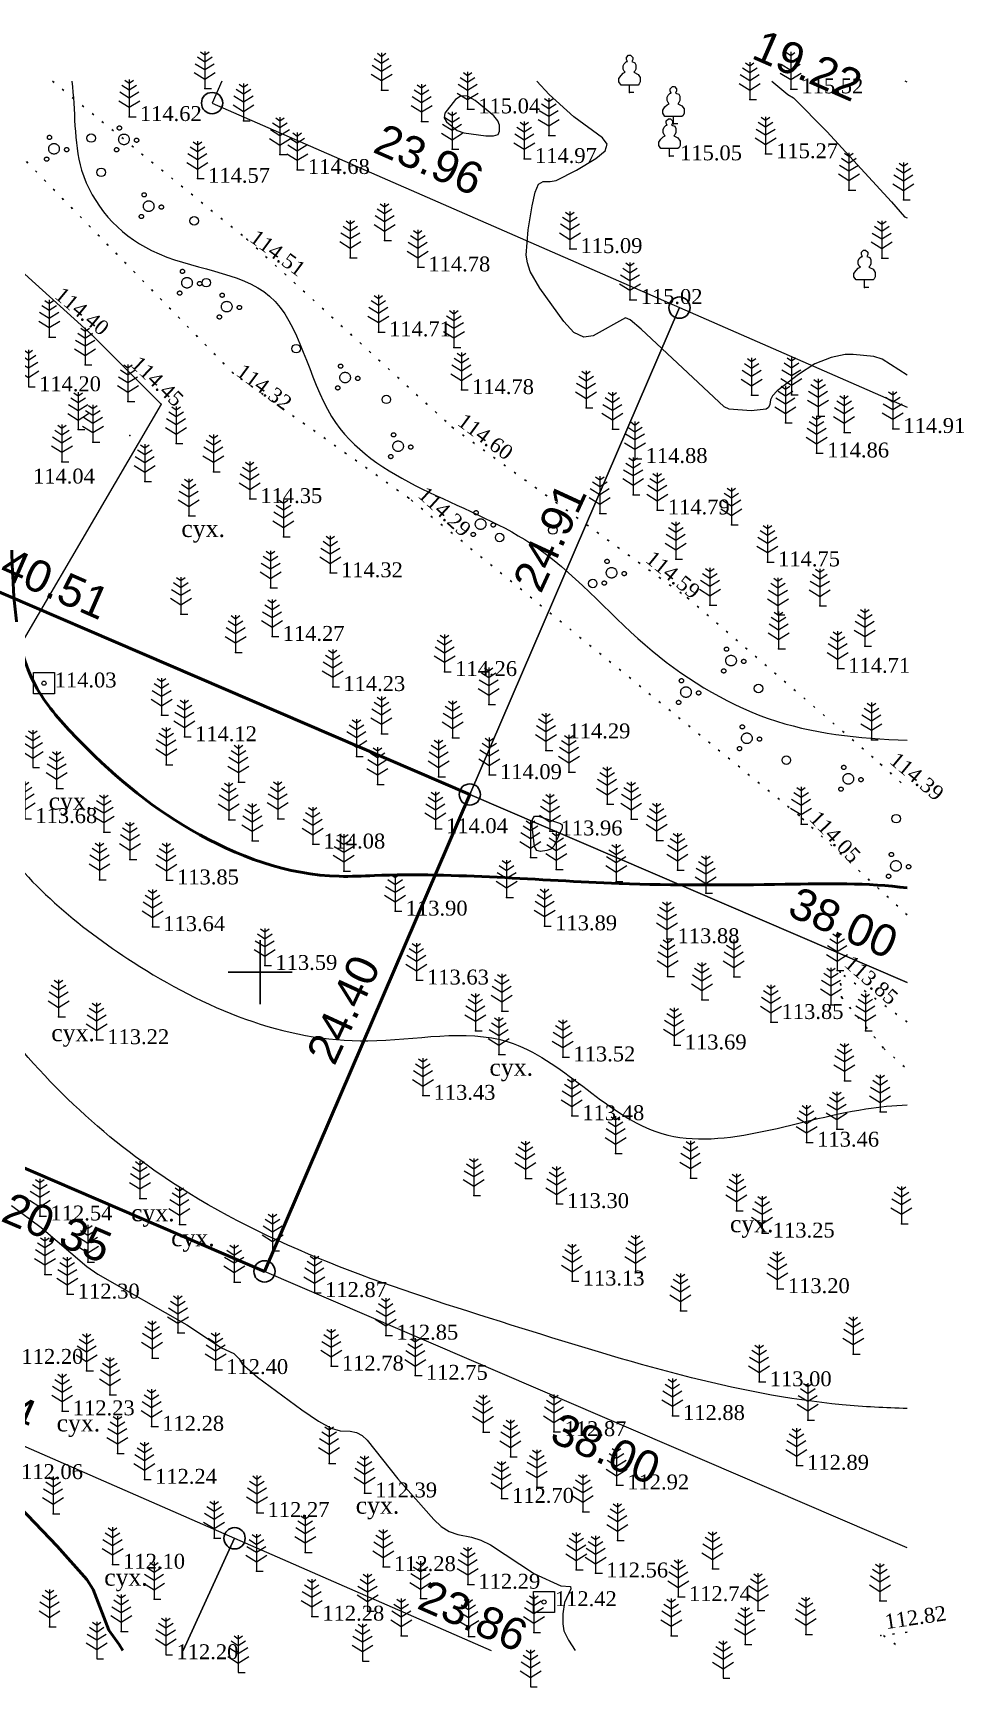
# Model space of a CAD drawing. Header units: millimetres. Extents: x 5405395.7 to 5405483.1, y 5524866.4 to 5524944.1.
# Drawn here: x 5405439.3 to 5405483.1, y 5524866.4 to 5524944.1 of the extents above; entities that cross this region are included whole.
import ezdxf
from ezdxf.enums import TextEntityAlignment as Align

# ---------------------------------------------------------------- set-up
doc = ezdxf.new("R2010")
doc.units = ezdxf.units.MM
doc.linetypes.add('HIDDEN', pattern=[0.5, 0, -0.5])
doc.linetypes.add('суцільна', pattern=[50, 50, 0])
for name, color, linetype, lineweight in [('11900000', 1, 'Continuous', 30), ('82323000', 185, 'Сеточный', 20), ('Контур', 7, 'HIDDEN', 30), ('ТОЧКИ', 7, 'Continuous', 30), ('усл. знак', 7, 'суцільна', 20)]:
    doc.layers.add(name, color=color, linetype=linetype, lineweight=lineweight)
for name, color, linetype in [('SC007', 7, 'Continuous'), ('горизонтали', 42, 'Continuous'), ('Ділянки_Межі', 10, 'Continuous'), ('надписи', 7, 'Continuous'), ('отметки', 7, 'Continuous'), ('промеры', 185, 'Continuous'), ('Растительность', 7, 'Continuous')]:
    doc.layers.add(name, color=color, linetype=linetype)
doc.styles.get("Standard").update_dxf_attribs({"font": 'arial.ttf'})
doc.styles.add('times', font='times.ttf')
doc.linetypes.add('Сеточный', pattern='A,2.2,["<",Standard,S=0.5,R=90,X=0,Y=0],2.2,["<",Standard,S=0.5,R=270,X=-0.5,Y=0],0.1', length=4.5)

# ---------------------------------------------------------------- blocks, each defined once
blk = doc.blocks.new('SYMBOL902')
at = {"layer": 'SC007'}
blk.add_lwpolyline([(-1.25, -1.25), (-1.25, 1.25), (1.25, 1.25), (1.25, -1.25)], close=True, dxfattribs=at)
blk.add_circle((0, 0), 0.25, dxfattribs=at)
blk = doc.blocks.new('A$C2ACB5305')
at = {"layer": 'Растительность'}
blk.add_lwpolyline([(0.2, 0), (0.2, 0), (0, 0), (0, 0.35), (-0.4, 0.35), (-0.5, 0.5), (-0.5, 0.65), (-0.4, 0.8), (-0.3, 0.9), (-0.2, 0.95), (-0.25, 1), (-0.3, 1.1), (-0.3, 1.25), (-0.25, 1.35), (-0.15, 1.45), (-0.1, 1.45), (-0.15, 1.55), (-0.15, 1.65), (-0.05, 1.75), (0.05, 1.75), (0.15, 1.65), (0.15, 1.55), (0.1, 1.45), (0.25, 1.4), (0.3, 1.3), (0.3, 1.1), (0.25, 1), (0.2, 0.95), (0.4, 0.85), (0.5, 0.7), (0.5, 0.5), (0.45, 0.4), (0.4, 0.35), (0, 0.35)], dxfattribs=at)
blk = doc.blocks.new('A$C51FE15A3')
at = {"layer": 'Растительность', "color": 94, "lineweight": 0}
for points in [[(-0.201, 1.726), (0, 1.584), (0.201, 1.726)], [(0, 1.75), (0, 0), (0.319, 0)], [(-0.447, 1.172), (0, 0.895), (0.447, 1.172)], [(-0.343, 1.489), (0, 1.267), (0.343, 1.489)], [(-0.493, 0.753), (0, 0.444), (0.493, 0.753)]]:
    blk.add_lwpolyline(points, dxfattribs=at)
blk = doc.blocks.new('A$C72385B22')
at = {"layer": 'усл. знак'}
for centre, radius in [((0, 0), 0.625), ((-0.02, 1.49), 0.25), ((-1.29, -0.64), 0.25), ((1.28, -0.76), 0.25)]:
    blk.add_circle(centre, radius, dxfattribs=at)

msp = doc.modelspace()

# ---------------------------------------------------------------- linework, layer by layer
at = {"layer": '11900000', "color": 7}
for points in [[(5405450, 5524898.5, 0), (5405450, 5524901.5, 0)], [(5405450, 5524898.5, 0), (5405450, 5524901.5, 0)], [(5405448.5, 5524900, 0), (5405451.5, 5524900, 0)], [(5405448.5, 5524900, 0), (5405451.5, 5524900, 0)]]:
    msp.add_polyline3d(points, dxfattribs=at)
at = {"layer": '82323000', "color": 7, "elevation": 114.265}
msp.add_lwpolyline([(5405428.967, 5524941.87), (5405433.636, 5524937.599), (5405442.087, 5524929.95), (5405445.347, 5524926.687), (5405435.83, 5524910.43)], dxfattribs=at)
at = {"layer": 'горизонтали', "color": 32}
for points in [[(5405459.257, 5524939.552, 115), (5405459.567, 5524939.442, 115), (5405460.597, 5524939.312, 115), (5405460.957, 5524939.302, 115), (5405461.177, 5524939.372, 115), (5405461.237, 5524939.522, 115), (5405461.237, 5524939.802, 115), (5405461.167, 5524940.002, 115), (5405460.977, 5524940.242, 115), (5405460.097, 5524940.962, 115), (5405459.737, 5524941.162, 115), (5405459.437, 5524941.182, 115), (5405459.177, 5524941.012, 115), (5405458.667, 5524940.372, 115), (5405458.647, 5524940.152, 115), (5405458.757, 5524939.962, 115), (5405459.257, 5524939.552, 115)], [(5405463.797, 5524905.922, 114), (5405463.647, 5524905.782, 114), (5405463.467, 5524905.712, 114), (5405463.167, 5524905.672, 114), (5405462.997, 5524905.722, 114), (5405462.887, 5524905.902, 114), (5405462.777, 5524906.842, 114), (5405462.787, 5524907.172, 114), (5405462.887, 5524907.332, 114), (5405463.067, 5524907.332, 114), (5405464.107, 5524906.992, 114), (5405464.177, 5524906.922, 114), (5405464.177, 5524906.772, 114), (5405463.797, 5524905.922, 114)]]:
    msp.add_polyline3d(points, close=True, dxfattribs=at)
for points in [[(5405465.637, 5524929.912, 115), (5405465.197, 5524929.842, 115), (5405464.737, 5524930.062, 115), (5405464.267, 5524930.572, 115), (5405463.127, 5524932.142, 115), (5405462.677, 5524932.932, 115), (5405462.547, 5524933.342, 115), (5405462.487, 5524933.692, 115), (5405462.587, 5524934.882, 115), (5405462.767, 5524936.022, 115), (5405462.907, 5524936.652, 115), (5405463.077, 5524937.032, 115), (5405463.287, 5524937.152, 115), (5405463.617, 5524937.152, 115), (5405463.907, 5524937.202, 115), (5405464.857, 5524937.692, 115), (5405465.757, 5524938.242, 115), (5405466.197, 5524938.592, 115), (5405466.297, 5524938.912, 115), (5405466.077, 5524939.212, 115), (5405464.727, 5524940.202, 115), (5405463.567, 5524941.242, 115), (5405462.99, 5524941.87, 115)], [(5405474.029, 5524941.87, 115.5), (5405474.787, 5524941.242, 115.5), (5405475.057, 5524941.092, 115.5), (5405476.617, 5524939.502, 115.5), (5405479.657, 5524936.202, 115.5), (5405480.257, 5524935.502, 115.5), (5405480.391, 5524935.451, 115.5)], [(5405480.391, 5524928.056, 115), (5405479.207, 5524928.812, 115), (5405478.827, 5524928.942, 115), (5405477.857, 5524929.032, 115), (5405477.477, 5524929.032, 115), (5405476.817, 5524928.892, 115), (5405476.057, 5524928.582, 115), (5405475.287, 5524928.082, 115), (5405474.287, 5524927.322, 115), (5405474.057, 5524927.082, 115), (5405473.967, 5524926.902, 115), (5405473.937, 5524926.672, 115), (5405473.877, 5524926.542, 115), (5405473.767, 5524926.462, 115), (5405473.067, 5524926.382, 115), (5405472.027, 5524926.462, 115), (5405471.787, 5524926.562, 115), (5405467.897, 5524930.222, 115), (5405467.377, 5524930.652, 115), (5405467.157, 5524930.752, 115), (5405465.637, 5524929.912, 115)], [(5405438.317, 5524889.042, 112.5), (5405439.717, 5524888.002, 112.5), (5405441.857, 5524886.162, 112.5), (5405442.367, 5524885.812, 112.5), (5405446.547, 5524883.432, 112.5), (5405448.177, 5524882.352, 112.5), (5405448.767, 5524882.072, 112.5), (5405449.007, 5524881.822, 112.5), (5405449.157, 5524881.592, 112.5), (5405449.877, 5524880.962, 112.5), (5405451.947, 5524879.432, 112.5), (5405452.737, 5524878.902, 112.5), (5405453.337, 5524878.572, 112.5), (5405453.747, 5524878.452, 112.5), (5405454.227, 5524878.432, 112.5), (5405454.527, 5524878.372, 112.5), (5405454.787, 5524878.232, 112.5), (5405455.017, 5524878.002, 112.5), (5405456.467, 5524876.192, 112.5), (5405458.147, 5524874.282, 112.5), (5405458.497, 5524873.952, 112.5), (5405458.877, 5524873.712, 112.5), (5405459.287, 5524873.572, 112.5), (5405459.917, 5524873.442, 112.5), (5405460.357, 5524873.302, 112.5), (5405460.817, 5524873.092, 112.5), (5405462.887, 5524871.732, 112.5), (5405464.117, 5524871.162, 112.5), (5405464.577, 5524871.122, 112.5), (5405464.587, 5524871.022, 112.5), (5405464.297, 5524870.372, 112.5), (5405464.217, 5524869.842, 112.5), (5405464.207, 5524869.382, 112.5), (5405464.267, 5524869.042, 112.5), (5405464.477, 5524868.602, 112.5), (5405464.788, 5524868.118, 112.5)]]:
    msp.add_polyline3d(points, dxfattribs=at)
at = {"layer": 'горизонтали', "color": 32, "lineweight": 50}
msp.add_polyline3d([(5405438.017, 5524875.572, 112), (5405440.467, 5524873.022, 112), (5405441.857, 5524871.452, 112), (5405442.147, 5524870.982, 112), (5405442.887, 5524869.082, 112), (5405443.367, 5524868.402, 112), (5405443.548, 5524868.118, 112)], dxfattribs=at)
at = {"layer": 'горизонтали', "color": 32}
for points, knots in [([(5405441.151, 5524941.87), (5405441.327, 5524940.514), (5405441.073, 5524937.232), (5405444.794, 5524933.035), (5405451.566, 5524932.913), (5405452.841, 5524923.414), (5405462.376, 5524921.694), (5405467.678, 5524915.219), (5405473.77, 5524911.416), (5405478.074, 5524910.99), (5405480.391, 5524910.897)], [589.964578, 589.964578, 589.964578, 589.964578, 594.103196, 599.108283, 605.048663, 611.412942, 622.521559, 629.692846, 636.424411, 643.1363, 643.1363, 643.1363, 643.1363]), ([(5405414.818, 5524925.709), (5405415.772, 5524925.193), (5405418.223, 5524924.084), (5405421.698, 5524924.182), (5405424.74, 5524922.757), (5405427.138, 5524920.233), (5405432.042, 5524917.524), (5405434.513, 5524911.736), (5405437.788, 5524905.243), (5405444.44, 5524899.573), (5405453.206, 5524895.816), (5405462.487, 5524898.046), (5405468.665, 5524890.189), (5405475.696, 5524893.35), (5405479.747, 5524893.737), (5405480.391, 5524893.764)], [2.090237, 2.090237, 2.090237, 2.090237, 5.312599, 10.182619, 12.112589, 15.209294, 20.531766, 28.423343, 33.238106, 42.351864, 53.987263, 60.5812, 68.695045, 78.614199, 80.505568, 80.505568, 80.505568, 80.505568]), ([(5405480.391, 5524879.494), (5405479.368, 5524879.522), (5405473.28, 5524879.838), (5405461.824, 5524883.403), (5405447.517, 5524887.885), (5405436.442, 5524897.8), (5405431.385, 5524909.209), (5405420.694, 5524915.101), (5405414.239, 5524917.947), (5405410.59, 5524919.503)], [242.349981, 242.349981, 242.349981, 242.349981, 245.459521, 260.911196, 277.803065, 289.957635, 304.382942, 313.620797, 325.584809, 325.584809, 325.584809, 325.584809])]:
    msp.add_open_spline(points, degree=3, knots=knots, dxfattribs=at)
at = {"layer": 'горизонтали', "color": 32, "lineweight": 50}
msp.add_open_spline([(5405480.391, 5524903.956), (5405478.539, 5524904.212), (5405473.815, 5524904.095), (5405465.673, 5524904.056), (5405458.644, 5524904.734), (5405451.834, 5524904.358), (5405446.555, 5524906.313), (5405442.168, 5524910.026), (5405438.386, 5524914.341), (5405438.447, 5524919.318), (5405437.93, 5524924.895), (5405434.484, 5524928.293), (5405432.616, 5524932.718), (5405428.364, 5524935.336), (5405425.389, 5524937.054), (5405423.745, 5524937.988)], degree=3, knots=[248.049774, 248.049774, 248.049774, 248.049774, 253.624228, 261.428369, 272.933051, 274.584334, 281.85809, 288.915218, 291.908367, 298.615428, 303.009483, 308.272559, 312.478888, 317.055186, 322.755025, 322.755025, 322.755025, 322.755025], dxfattribs=at)
at = {"layer": 'Ділянки_Межі', "lineweight": 25}
for points in [[(5405448.191, 5524941.87), (5405447.741, 5524940.842), (5405469.694, 5524931.231), (5405459.846, 5524908.351), (5405422.638, 5524924.363)], [(5405448.191, 5524941.87), (5405447.741, 5524940.842), (5405469.694, 5524931.231), (5405480.391, 5524926.548)], [(5405480.391, 5524941.831), (5405480.302, 5524941.87)], [(5405480.391, 5524941.831), (5405480.302, 5524941.87)], [(5405480.391, 5524872.946), (5405450.2, 5524885.938), (5405431.505, 5524893.983), (5405426.773, 5524883.037), (5405448.794, 5524873.396), (5405460.85, 5524868.118)]]:
    msp.add_lwpolyline(points, dxfattribs=at)
at = {"layer": 'Ділянки_Межі'}
for points in [[(5405459.846, 5524908.351), (5405469.694, 5524931.231), (5405480.391, 5524926.548)], [(5405480.391, 5524899.51), (5405459.846, 5524908.351)], [(5405420.012, 5524868.118), (5405426.773, 5524883.037), (5405448.794, 5524873.396), (5405446.387, 5524868.118)], [(5405446.387, 5524868.118), (5405448.794, 5524873.396), (5405460.85, 5524868.118)]]:
    msp.add_lwpolyline(points, dxfattribs=at)
at = {"layer": 'Ділянки_Межі', "lineweight": 50}
msp.add_lwpolyline([(5405411.109, 5524902.76), (5405422.638, 5524924.363), (5405459.846, 5524908.351), (5405450.2, 5524885.938), (5405431.505, 5524893.983)], close=True, dxfattribs=at)
at = {"layer": 'Ділянки_Межі', "lineweight": 0}
for points in [[(5405450.2, 5524885.938), (5405459.846, 5524908.351), (5405480.391, 5524899.51)], [(5405480.391, 5524872.946), (5405450.2, 5524885.938)]]:
    msp.add_lwpolyline(points, dxfattribs=at)
at = {"layer": 'Контур', "color": 7, "linetype": 'HIDDEN'}
for points, elevation in [([(5405475.316, 5524907.356), (5405456.979, 5524922.281), (5405448.731, 5524928.148), (5405435.462, 5524941.734), (5405435.616, 5524941.87)], 113.339), ([(5405440.237, 5524941.87), (5405449.367, 5524934.449), (5405459.02, 5524925.611), (5405470.07, 5524917.59), (5405479.143, 5524909.781)], 113.339), ([(5405479.143, 5524909.781), (5405480.391, 5524908.643)], 114.045), ([(5405480.391, 5524902.69), (5405475.316, 5524907.356)], 113.339), ([(5405480.391, 5524897.661), (5405477.1, 5524900.076)], 111.795), ([(5405477.228, 5524900.076), (5405477.305, 5524898.823), (5405479.288, 5524896.413), (5405480.391, 5524895.445)], 111.795), ([(5405480.391, 5524868.984), (5405479.282, 5524868.823), (5405480.249, 5524868.118)], 113.515)]:
    msp.add_lwpolyline(points, dxfattribs=dict(at, elevation=elevation))
at = {"layer": 'отметки', "color": 7}
for p in [(5405447.394, 5524941.522, 114.643), (5405455.702, 5524941.456, 114.962), (5405467.348, 5524941.342, 115.116), (5405474.918, 5524941.502, 115.524), (5405459.742, 5524940.561, 115.041), (5405472.992, 5524941.013, 115.4), (5405443.846, 5524940.202, 114.624), (5405449.214, 5524940.008, 114.651), (5405457.579, 5524939.982, 114.97), (5405469.41, 5524939.866, 115.136), (5405463.555, 5524939.327, 114.936), (5405450.927, 5524938.429, 114.673), (5405459.015, 5524938.675, 114.972), (5405462.404, 5524938.228, 114.969), (5405469.221, 5524938.355, 115.053), (5405473.735, 5524938.453, 115.267), (5405447.052, 5524937.299, 114.573), (5405451.739, 5524937.712, 114.679), (5405477.652, 5524936.759, 115.284), (5405480.213, 5524936.298, 115.587), (5405449.367, 5524934.449, 114.513), (5405455.841, 5524934.387, 114.758), (5405454.231, 5524933.578, 114.764), (5405464.546, 5524933.996, 115.093), (5405479.196, 5524933.563, 115.152), (5405457.397, 5524933.132, 114.784), (5405478.389, 5524932.183, 115.088), (5405467.368, 5524931.604, 115.017), (5405440.086, 5524929.846, 114.325), (5405442.087, 5524929.95, 114.396), (5405455.548, 5524930.082, 114.711), (5405459.097, 5524929.363, 114.8), (5405441.776, 5524928.535, 114.341), (5405448.731, 5524928.148, 114.316), (5405459.45, 5524927.366, 114.782), (5405474.951, 5524927.14, 114.965), (5405443.787, 5524926.813, 114.392), (5405445.347, 5524926.687, 114.448), (5405465.304, 5524926.516, 114.935), (5405473.083, 5524927.115, 115.034), (5405459.02, 5524925.611, 114.605), (5405474.671, 5524925.812, 114.968), (5405476.206, 5524926.134, 114.917), (5405441.448, 5524925.504, 114.259), (5405442.142, 5524924.912, 114.218), (5405443.88, 5524925.214, 114.418), (5405446.049, 5524924.842, 114.426), (5405466.54, 5524925.513, 114.884), (5405477.424, 5524925.364, 114.9), (5405479.71, 5524925.541, 114.906), (5405467.603, 5524924.131, 114.88), (5405476.131, 5524924.389, 114.86), (5405440.687, 5524923.987, 114.223), (5405447.804, 5524923.519, 114.395), (5405444.575, 5524923.062, 114.307), (5405449.506, 5524922.247, 114.353), (5405456.979, 5524922.281, 114.291), (5405467.518, 5524922.44, 114.824), (5405468.647, 5524921.713, 114.79), (5405446.639, 5524921.44, 114.366), (5405465.951, 5524921.554, 114.671), (5405472.13, 5524921.019, 114.758), (5405451.09, 5524920.456, 114.293), (5405469.516, 5524919.409, 114.684), (5405453.292, 5524918.761, 114.322), (5405473.824, 5524919.272, 114.747), (5405450.485, 5524918.057, 114.244), (5405470.07, 5524917.59, 114.586), (5405471.123, 5524917.247, 114.63), (5405476.286, 5524917.209, 114.749), (5405446.274, 5524916.818, 114.27), (5405474.321, 5524916.788, 114.745), (5405450.555, 5524915.77, 114.274), (5405448.84, 5524915.029, 114.234), (5405474.35, 5524915.196, 114.696), (5405478.397, 5524915.325, 114.722), (5405458.657, 5524914.119, 114.258), (5405477.121, 5524914.271, 114.705), (5405453.403, 5524913.414, 114.23), (5405460.731, 5524912.574, 114.261), (5405445.365, 5524912.073, 114.222), (5405446.437, 5524911.055, 114.117), (5405455.693, 5524911.206, 114.193), (5405459.037, 5524911.008, 114.155), (5405478.71, 5524910.924, 114.457), (5405454.521, 5524910.136, 114.133), (5405463.422, 5524910.42, 114.292), (5405445.582, 5524909.746, 114.177), (5405460.761, 5524909.274, 114.091), (5405464.497, 5524909.399, 114.208), (5405479.143, 5524909.781, 114.391), (5405440.436, 5524908.627, 113.86), (5405448.976, 5524908.935, 114.177), (5405455.507, 5524908.825, 114.136), (5405458.378, 5524909.176, 114.113), (5405466.292, 5524907.898, 114.122), (5405448.519, 5524907.159, 114.065), (5405450.82, 5524907.214, 114.123), (5405467.424, 5524907.191, 114.126), (5405475.316, 5524907.356, 114.161), (5405475.404, 5524906.96, 114.045), (5405442.651, 5524906.586, 113.895), (5405449.622, 5524906.176, 114.01), (5405458.227, 5524906.732, 114.043), (5405463.609, 5524906.629, 113.959), (5405468.621, 5524906.196, 114.19), (5405452.464, 5524906.012, 114.078), (5405462.693, 5524905.385, 114.01), (5405443.877, 5524905.296, 113.832), (5405453.924, 5524904.741, 114.028), (5405463.908, 5524904.823, 114.043), (5405469.6, 5524904.79, 114), (5405442.45, 5524904.344, 113.682), (5405445.591, 5524904.326, 113.852), (5405466.72, 5524904.261, 114.004), (5405461.572, 5524903.517, 113.935), (5405470.93, 5524903.72, 114), (5405456.333, 5524902.86, 113.903), (5405444.944, 5524902.131, 113.636), (5405463.355, 5524902.168, 113.892), (5405469.102, 5524901.562, 113.878), (5405450.212, 5524900.307, 113.591), (5405477.1, 5524900.076, 113.848), (5405457.334, 5524899.621, 113.631), (5405469.134, 5524899.79, 113.893), (5405472.24, 5524899.78, 113.93), (5405470.747, 5524898.7, 113.865), (5405476.81, 5524898.46, 113.81), (5405440.528, 5524897.898, 113.106), (5405461.348, 5524898.17, 113.588), (5405473.99, 5524897.65, 113.85), (5405442.314, 5524896.817, 113.217), (5405460.105, 5524897.248, 113.564), (5405478.424, 5524897.247, 113.732), (5405461.205, 5524896.132, 113.439), (5405469.439, 5524896.57, 113.694), (5405464.21, 5524896.009, 113.518), (5405477.44, 5524894.9, 113.67), (5405457.641, 5524894.202, 113.432), (5405464.631, 5524893.245, 113.483), (5405479.12, 5524893.43, 113.57), (5405477.08, 5524892.63, 113.53), (5405466.689, 5524891.481, 113.444), (5405475.662, 5524892.001, 113.459), (5405462.456, 5524890.305, 113.348), (5405470.209, 5524890.323, 113.385), (5405444.348, 5524889.369, 112.811), (5405460.032, 5524889.498, 113.251), (5405463.915, 5524889.115, 113.3), (5405439.647, 5524888.531, 112.539), (5405472.368, 5524888.777, 113.257), (5405446.202, 5524888.14, 112.885), (5405473.577, 5524887.728, 113.249), (5405480.121, 5524888.18, 113.297), (5405450.579, 5524886.9, 112.999), (5405441.903, 5524886.371, 112.523), (5405439.887, 5524885.797, 112.327), (5405448.776, 5524885.439, 112.781), (5405464.645, 5524885.475, 113.127), (5405467.624, 5524885.883, 113.235), (5405440.932, 5524884.862, 112.303), (5405452.545, 5524884.934, 112.873), (5405474.284, 5524885.116, 113.199), (5405469.74, 5524884.082, 113.133), (5405446.133, 5524883.056, 112.447), (5405455.893, 5524882.933, 112.847), (5405477.855, 5524882.054, 113.116), (5405441.845, 5524881.267, 112.235), (5405444.918, 5524881.86, 112.314), (5405447.904, 5524881.315, 112.404), (5405453.336, 5524881.478, 112.775), (5405457.28, 5524881.045, 112.749), (5405473.434, 5524880.742, 113.004), (5405442.937, 5524880.137, 112.258), (5405440.696, 5524879.375, 112.233), (5405469.359, 5524879.155, 112.885), (5405475.721, 5524878.94, 112.938), (5405444.895, 5524878.646, 112.283), (5405460.465, 5524878.381, 112.798), (5405463.793, 5524878.396, 112.865), (5405443.291, 5524877.386, 112.268), (5405453.235, 5524876.911, 112.358), (5405461.749, 5524877.219, 112.82), (5405475.187, 5524876.815, 112.891), (5405444.56, 5524876.156, 112.237), (5405466.74, 5524875.893, 112.92), (5405454.901, 5524875.517, 112.391), (5405461.328, 5524875.26, 112.703), (5405462.99, 5524875.804, 112.76), (5405440.272, 5524874.552, 112.068), (5405449.846, 5524874.597, 112.272), (5405465.151, 5524874.646, 112.863), (5405447.834, 5524873.405, 112.287), (5405452.114, 5524872.732, 112.228), (5405452.125, 5524872.728, 112.22), (5405466.775, 5524873.291, 112.844), (5405443.061, 5524872.167, 112.103), (5405455.779, 5524872.054, 112.284), (5405471.244, 5524871.955, 112.897), (5405449.82, 5524871.843, 112.239), (5405459.746, 5524871.227, 112.285), (5405464.848, 5524871.91, 112.578), (5405465.751, 5524871.756, 112.563), (5405445.012, 5524870.531, 112.142), (5405457.524, 5524870.565, 112.27), (5405469.638, 5524870.645, 112.736), (5405479.109, 5524870.456, 112.852), (5405452.417, 5524869.726, 112.277), (5405455.039, 5524869.978, 112.247), (5405473.38, 5524870, 112.786), (5405440.101, 5524869.234, 111.782), (5405443.472, 5524869.007, 112.048), (5405462.853, 5524868.964, 112.443), (5405475.622, 5524868.871, 112.839), (5405456.622, 5524868.809, 112.331), (5405459.776, 5524868.785, 112.336), (5405469.305, 5524868.815, 112.717), (5405472.776, 5524868.408, 112.742), (5405479.154, 5524868.823, 112.816)]:
    msp.add_point(p, dxfattribs=at)
at = {"layer": 'Растительность', "color": 7}
for centre in [(5405442.056, 5524939.201), (5405442.53, 5524937.589), (5405446.896, 5524935.312), (5405447.466, 5524932.404), (5405451.692, 5524929.302, 114.5), (5405455.923, 5524926.92), (5405463.745, 5524920.777), (5405461.246, 5524920.429), (5405465.619, 5524918.265), (5405473.402, 5524913.333), (5405474.713, 5524909.965), (5405479.87, 5524907.214)]:
    msp.add_circle(centre, 0.2, dxfattribs=at)
at = {"layer": 'ТОЧКИ'}
for centre in [(5405447.741, 5524940.842), (5405469.694, 5524931.231), (5405459.846, 5524908.351, 107.24), (5405450.2, 5524885.938), (5405448.794, 5524873.396)]:
    msp.add_circle(centre, 0.5, dxfattribs=at)

# ---------------------------------------------------------------- block references
at = {"layer": 'отметки', "color": 7, "xscale": 0.400000000372529, "yscale": 0.400000000372529, "zscale": 0.400000000372529}
for p in [(5405439.843, 5524913.582, 114.033), (5405463.33, 5524870.4, 112.42)]:
    msp.add_blockref('SYMBOL902', p, dxfattribs=at)
at = {"layer": 'Растительность', "color": 7}
for name, p in [('A$C51FE15A3', (5405447.394, 5524941.522, 114.643)), ('A$C51FE15A3', (5405455.702, 5524941.456, 114.962)), ('A$C2ACB5305', (5405467.348, 5524941.342, 115.116)), ('A$C51FE15A3', (5405472.992, 5524941.013, 115.4)), ('A$C51FE15A3', (5405474.918, 5524941.502, 115.524)), ('A$C51FE15A3', (5405443.846, 5524940.202, 114.624)), ('A$C51FE15A3', (5405459.742, 5524940.561, 115.041)), ('A$C51FE15A3', (5405449.214, 5524940.008, 114.651)), ('A$C51FE15A3', (5405457.579, 5524939.982, 114.97)), ('A$C2ACB5305', (5405469.41, 5524939.866, 115.136)), ('A$C51FE15A3', (5405459.015, 5524938.675, 114.972)), ('A$C51FE15A3', (5405463.555, 5524939.327, 114.936)), ('A$C51FE15A3', (5405450.927, 5524938.429, 114.673)), ('A$C51FE15A3', (5405462.404, 5524938.228, 114.969)), ('A$C2ACB5305', (5405469.221, 5524938.355, 115.053)), ('A$C51FE15A3', (5405473.735, 5524938.453, 115.267)), ('A$C51FE15A3', (5405447.052, 5524937.299, 114.573)), ('A$C51FE15A3', (5405451.739, 5524937.712, 114.679)), ('A$C51FE15A3', (5405477.652, 5524936.759, 115.284)), ('A$C51FE15A3', (5405480.213, 5524936.298, 115.587)), ('A$C51FE15A3', (5405455.841, 5524934.387, 114.758)), ('A$C51FE15A3', (5405464.546, 5524933.996, 115.093)), ('A$C51FE15A3', (5405454.231, 5524933.578, 114.764)), ('A$C51FE15A3', (5405479.196, 5524933.563, 115.152)), ('A$C51FE15A3', (5405457.397, 5524933.132, 114.784)), ('A$C51FE15A3', (5405467.368, 5524931.604, 115.017)), ('A$C2ACB5305', (5405478.389, 5524932.183, 115.088)), ('A$C51FE15A3', (5405455.548, 5524930.082, 114.711)), ('A$C51FE15A3', (5405440.086, 5524929.846, 114.325)), ('A$C51FE15A3', (5405459.097, 5524929.363, 114.8)), ('A$C51FE15A3', (5405441.776, 5524928.535, 114.341)), ('A$C51FE15A3', (5405439.109, 5524927.501, 114.199)), ('A$C51FE15A3', (5405459.45, 5524927.366, 114.782)), ('A$C51FE15A3', (5405473.083, 5524927.115, 115.034)), ('A$C51FE15A3', (5405474.951, 5524927.14, 114.965)), ('A$C51FE15A3', (5405443.787, 5524926.813, 114.392)), ('A$C51FE15A3', (5405465.304, 5524926.516, 114.935)), ('A$C51FE15A3', (5405441.448, 5524925.504, 114.259)), ('A$C51FE15A3', (5405466.54, 5524925.513, 114.884)), ('A$C51FE15A3', (5405474.671, 5524925.812, 114.968)), ('A$C51FE15A3', (5405476.206, 5524926.134, 114.917)), ('A$C51FE15A3', (5405479.71, 5524925.541, 114.906)), ('A$C51FE15A3', (5405442.142, 5524924.912, 114.218)), ('A$C51FE15A3', (5405446.049, 5524924.842, 114.426)), ('A$C51FE15A3', (5405477.424, 5524925.364, 114.9)), ('A$C51FE15A3', (5405440.687, 5524923.987, 114.223)), ('A$C51FE15A3', (5405467.603, 5524924.131, 114.88)), ('A$C51FE15A3', (5405476.131, 5524924.389, 114.86)), ('A$C51FE15A3', (5405444.575, 5524923.062, 114.307)), ('A$C51FE15A3', (5405447.804, 5524923.519, 114.395)), ('A$C51FE15A3', (5405467.518, 5524922.44, 114.824)), ('A$C51FE15A3', (5405449.506, 5524922.247, 114.353)), ('A$C51FE15A3', (5405465.951, 5524921.554, 114.671)), ('A$C51FE15A3', (5405468.647, 5524921.713, 114.79)), ('A$C51FE15A3', (5405446.639, 5524921.44, 114.366)), ('A$C51FE15A3', (5405472.13, 5524921.019, 114.758)), ('A$C51FE15A3', (5405451.09, 5524920.456, 114.293)), ('A$C51FE15A3', (5405469.516, 5524919.409, 114.684)), ('A$C51FE15A3', (5405473.824, 5524919.272, 114.747)), ('A$C51FE15A3', (5405453.292, 5524918.761, 114.322)), ('A$C51FE15A3', (5405450.485, 5524918.057, 114.244)), ('A$C51FE15A3', (5405446.274, 5524916.818, 114.27)), ('A$C51FE15A3', (5405471.123, 5524917.247, 114.63)), ('A$C51FE15A3', (5405476.286, 5524917.209, 114.749)), ('A$C51FE15A3', (5405474.321, 5524916.788, 114.745)), ('A$C51FE15A3', (5405450.555, 5524915.77, 114.274)), ('A$C51FE15A3', (5405478.397, 5524915.325, 114.722)), ('A$C51FE15A3', (5405448.84, 5524915.029, 114.234)), ('A$C51FE15A3', (5405474.35, 5524915.196, 114.696)), ('A$C51FE15A3', (5405458.657, 5524914.119, 114.258)), ('A$C51FE15A3', (5405477.121, 5524914.271, 114.705)), ('A$C51FE15A3', (5405453.403, 5524913.414, 114.23)), ('A$C51FE15A3', (5405460.731, 5524912.574, 114.261)), ('A$C51FE15A3', (5405445.365, 5524912.073, 114.222)), ('A$C51FE15A3', (5405446.437, 5524911.055, 114.117)), ('A$C51FE15A3', (5405455.693, 5524911.206, 114.193)), ('A$C51FE15A3', (5405459.037, 5524911.008, 114.155)), ('A$C51FE15A3', (5405478.71, 5524910.924, 114.457)), ('A$C51FE15A3', (5405454.521, 5524910.136, 114.133)), ('A$C51FE15A3', (5405463.422, 5524910.42, 114.292)), ('A$C51FE15A3', (5405439.318, 5524909.62, 113.846)), ('A$C51FE15A3', (5405445.582, 5524909.746, 114.177)), ('A$C51FE15A3', (5405458.378, 5524909.176, 114.113)), ('A$C51FE15A3', (5405460.761, 5524909.274, 114.091)), ('A$C51FE15A3', (5405464.497, 5524909.399, 114.208)), ('A$C51FE15A3', (5405440.436, 5524908.627, 113.86)), ('A$C51FE15A3', (5405448.976, 5524908.935, 114.177)), ('A$C51FE15A3', (5405455.507, 5524908.825, 114.136)), ('A$C51FE15A3', (5405466.292, 5524907.898, 114.122)), ('A$C51FE15A3', (5405438.935, 5524907.208, 113.68)), ('A$C51FE15A3', (5405448.519, 5524907.159, 114.065)), ('A$C51FE15A3', (5405450.82, 5524907.214, 114.123)), ('A$C51FE15A3', (5405458.227, 5524906.732, 114.043)), ('A$C51FE15A3', (5405467.424, 5524907.191, 114.126)), ('A$C51FE15A3', (5405475.404, 5524906.96, 114.045)), ('A$C51FE15A3', (5405442.651, 5524906.586, 113.895)), ('A$C51FE15A3', (5405449.622, 5524906.176, 114.01)), ('A$C51FE15A3', (5405452.464, 5524906.012, 114.078)), ('A$C51FE15A3', (5405463.609, 5524906.629, 113.959)), ('A$C51FE15A3', (5405468.621, 5524906.196, 114.19)), ('A$C51FE15A3', (5405443.877, 5524905.296, 113.832)), ('A$C51FE15A3', (5405462.693, 5524905.385, 114.01)), ('A$C51FE15A3', (5405453.924, 5524904.741, 114.028)), ('A$C51FE15A3', (5405463.908, 5524904.823, 114.043)), ('A$C51FE15A3', (5405469.6, 5524904.79, 114)), ('A$C51FE15A3', (5405442.45, 5524904.344, 113.682)), ('A$C51FE15A3', (5405445.591, 5524904.326, 113.852)), ('A$C51FE15A3', (5405466.72, 5524904.261, 114.004)), ('A$C51FE15A3', (5405470.93, 5524903.72, 114)), ('A$C51FE15A3', (5405456.333, 5524902.86, 113.903)), ('A$C51FE15A3', (5405461.572, 5524903.517, 113.935)), ('A$C51FE15A3', (5405444.944, 5524902.131, 113.636)), ('A$C51FE15A3', (5405463.355, 5524902.168, 113.892)), ('A$C51FE15A3', (5405469.102, 5524901.562, 113.878)), ('A$C51FE15A3', (5405450.212, 5524900.307, 113.591)), ('A$C51FE15A3', (5405469.134, 5524899.79, 113.893)), ('A$C51FE15A3', (5405472.24, 5524899.78, 113.93)), ('A$C51FE15A3', (5405477.1, 5524900.076, 111.795)), ('A$C51FE15A3', (5405457.334, 5524899.621, 113.631)), ('A$C51FE15A3', (5405461.348, 5524898.17, 113.588)), ('A$C51FE15A3', (5405470.747, 5524898.7, 113.865)), ('A$C51FE15A3', (5405476.81, 5524898.46, 113.81)), ('A$C51FE15A3', (5405440.528, 5524897.898, 113.106)), ('A$C51FE15A3', (5405473.99, 5524897.65, 113.85)), ('A$C51FE15A3', (5405442.314, 5524896.817, 113.217)), ('A$C51FE15A3', (5405460.105, 5524897.248, 113.564)), ('A$C51FE15A3', (5405478.424, 5524897.247, 113.732)), ('A$C51FE15A3', (5405461.205, 5524896.132, 113.439)), ('A$C51FE15A3', (5405464.21, 5524896.009, 113.518)), ('A$C51FE15A3', (5405469.439, 5524896.57, 113.694)), ('A$C51FE15A3', (5405477.44, 5524894.9, 113.67)), ('A$C51FE15A3', (5405457.641, 5524894.202, 113.432)), ('A$C51FE15A3', (5405464.631, 5524893.245, 113.483)), ('A$C51FE15A3', (5405479.12, 5524893.43, 113.57)), ('A$C51FE15A3', (5405475.662, 5524892.001, 113.459)), ('A$C51FE15A3', (5405477.08, 5524892.63, 113.53)), ('A$C51FE15A3', (5405466.689, 5524891.481, 113.444)), ('A$C51FE15A3', (5405462.456, 5524890.305, 113.348)), ('A$C51FE15A3', (5405470.209, 5524890.323, 113.385)), ('A$C51FE15A3', (5405444.348, 5524889.369, 112.811)), ('A$C51FE15A3', (5405460.032, 5524889.498, 113.251)), ('A$C51FE15A3', (5405463.915, 5524889.115, 113.3)), ('A$C51FE15A3', (5405439.647, 5524888.531, 112.539)), ('A$C51FE15A3', (5405446.202, 5524888.14, 112.885)), ('A$C51FE15A3', (5405472.368, 5524888.777, 113.257)), ('A$C51FE15A3', (5405480.121, 5524888.18, 113.297)), ('A$C51FE15A3', (5405473.577, 5524887.728, 113.249)), ('A$C51FE15A3', (5405450.579, 5524886.9, 112.999)), ('A$C51FE15A3', (5405439.887, 5524885.797, 112.327)), ('A$C51FE15A3', (5405441.903, 5524886.371, 112.523)), ('A$C51FE15A3', (5405467.624, 5524885.883, 113.235)), ('A$C51FE15A3', (5405448.776, 5524885.439, 112.781)), ('A$C51FE15A3', (5405464.645, 5524885.475, 113.127)), ('A$C51FE15A3', (5405474.284, 5524885.116, 113.199)), ('A$C51FE15A3', (5405440.932, 5524884.862, 112.303)), ('A$C51FE15A3', (5405452.545, 5524884.934, 112.873)), ('A$C51FE15A3', (5405469.74, 5524884.082, 113.133)), ('A$C51FE15A3', (5405446.133, 5524883.056, 112.447)), ('A$C51FE15A3', (5405455.893, 5524882.933, 112.847)), ('A$C51FE15A3', (5405444.918, 5524881.86, 112.314)), ('A$C51FE15A3', (5405477.855, 5524882.054, 113.116)), ('A$C51FE15A3', (5405441.845, 5524881.267, 112.235)), ('A$C51FE15A3', (5405447.904, 5524881.315, 112.404)), ('A$C51FE15A3', (5405453.336, 5524881.478, 112.775)), ('A$C51FE15A3', (5405457.28, 5524881.045, 112.749)), ('A$C51FE15A3', (5405473.434, 5524880.742, 113.004)), ('A$C51FE15A3', (5405442.937, 5524880.137, 112.258)), ('A$C51FE15A3', (5405440.696, 5524879.375, 112.233)), ('A$C51FE15A3', (5405469.359, 5524879.155, 112.885)), ('A$C51FE15A3', (5405475.721, 5524878.94, 112.938)), ('A$C51FE15A3', (5405444.895, 5524878.646, 112.283)), ('A$C51FE15A3', (5405460.465, 5524878.381, 112.798)), ('A$C51FE15A3', (5405463.793, 5524878.396, 112.865)), ('A$C51FE15A3', (5405443.291, 5524877.386, 112.268)), ('A$C51FE15A3', (5405461.749, 5524877.219, 112.82)), ('A$C51FE15A3', (5405453.235, 5524876.911, 112.358)), ('A$C51FE15A3', (5405475.187, 5524876.815, 112.891)), ('A$C51FE15A3', (5405444.56, 5524876.156, 112.237)), ('A$C51FE15A3', (5405462.99, 5524875.804, 112.76)), ('A$C51FE15A3', (5405466.74, 5524875.893, 112.92)), ('A$C51FE15A3', (5405454.901, 5524875.517, 112.391)), ('A$C51FE15A3', (5405461.328, 5524875.26, 112.703)), ('A$C51FE15A3', (5405440.272, 5524874.552, 112.068)), ('A$C51FE15A3', (5405449.846, 5524874.597, 112.272)), ('A$C51FE15A3', (5405465.151, 5524874.646, 112.863)), ('A$C51FE15A3', (5405447.834, 5524873.405, 112.287)), ('A$C51FE15A3', (5405452.114, 5524872.732, 112.228)), ('A$C51FE15A3', (5405466.775, 5524873.291, 112.844)), ('A$C51FE15A3', (5405443.061, 5524872.167, 112.103)), ('A$C51FE15A3', (5405449.82, 5524871.843, 112.239)), ('A$C51FE15A3', (5405455.779, 5524872.054, 112.284)), ('A$C51FE15A3', (5405464.848, 5524871.91, 112.578)), ('A$C51FE15A3', (5405465.751, 5524871.756, 112.563)), ('A$C51FE15A3', (5405471.244, 5524871.955, 112.897)), ('A$C51FE15A3', (5405459.746, 5524871.227, 112.285)), ('A$C51FE15A3', (5405445.012, 5524870.531, 112.142)), ('A$C51FE15A3', (5405457.524, 5524870.565, 112.27)), ('A$C51FE15A3', (5405469.638, 5524870.645, 112.736)), ('A$C51FE15A3', (5405479.109, 5524870.456, 112.852)), ('A$C51FE15A3', (5405452.417, 5524869.726, 112.277)), ('A$C51FE15A3', (5405455.039, 5524869.978, 112.247)), ('A$C51FE15A3', (5405473.38, 5524870, 112.786)), ('A$C51FE15A3', (5405440.101, 5524869.234, 111.782)), ('A$C51FE15A3', (5405443.472, 5524869.007, 112.048)), ('A$C51FE15A3', (5405456.622, 5524868.809, 112.331)), ('A$C51FE15A3', (5405459.776, 5524868.785, 112.336)), ('A$C51FE15A3', (5405462.853, 5524868.964, 112.443)), ('A$C51FE15A3', (5405469.305, 5524868.815, 112.717)), ('A$C51FE15A3', (5405475.622, 5524868.871, 112.839)), ('A$C51FE15A3', (5405445.566, 5524867.914, 112.202)), ('A$C51FE15A3', (5405472.776, 5524868.408, 112.742)), ('A$C51FE15A3', (5405442.318, 5524867.723, 111.847)), ('A$C51FE15A3', (5405448.971, 5524867.089, 112.138)), ('A$C51FE15A3', (5405454.804, 5524867.627, 112.234)), ('A$C51FE15A3', (5405462.697, 5524866.41, 112.401)), ('A$C51FE15A3', (5405471.74, 5524866.82, 112.551))]:
    msp.add_blockref(name, p, dxfattribs=at)
at = {"layer": 'усл. знак', "color": 7, "linetype": 'суцільна', "lineweight": 13, "xscale": 0.3999999998750298, "yscale": 0.3999999998750298, "zscale": 0.3999999998750298, "rotation": 265.3647753868261}
for p in [(5405443.599, 5524939.138, 113.339), (5405440.313, 5524938.696), (5405444.761, 5524935.998), (5405446.561, 5524932.4), (5405448.427, 5524931.278), (5405453.987, 5524927.945), (5405456.476, 5524924.717), (5405460.352, 5524921.057), (5405466.504, 5524918.771), (5405472.117, 5524914.644), (5405469.999, 5524913.162), (5405472.858, 5524910.993), (5405477.624, 5524909.088), (5405479.861, 5524904.995)]:
    msp.add_blockref('A$C72385B22', p, dxfattribs=at)

# ---------------------------------------------------------------- texts
at = {"layer": 'надписи', "color": 7, "style": 'times'}
for p in [(5405446.295, 5524921.25, 111.861), (5405440.061, 5524908.437, 111.861), (5405440.185, 5524897.555, 111.861), (5405460.768, 5524895.932, 111.861), (5405443.931, 5524889.093, 111.861), (5405472.065, 5524888.577, 111.861), (5405445.816, 5524887.919, 111.861), (5405440.435, 5524879.216, 111.861), (5405454.484, 5524875.348, 111.861), (5405442.67, 5524871.966, 111.861)]:
    msp.add_text('сух.', height=0.8, dxfattribs=at).set_placement(p, align=Align.TOP_LEFT)
at = {"layer": 'отметки', "color": 7, "style": 'times'}
for s, p in [('115.52', (5405475.418, 5524942.002, 115.524)), ('114.62', (5405444.346, 5524940.702, 114.624)), ('115.04', (5405460.242, 5524941.061, 115.041)), ('115.05', (5405469.721, 5524938.855, 115.053)), ('115.27', (5405474.235, 5524938.953, 115.267)), ('114.68', (5405452.239, 5524938.212, 114.679)), ('114.97', (5405462.904, 5524938.728, 114.969)), ('114.57', (5405447.552, 5524937.799, 114.573)), ('115.09', (5405465.046, 5524934.496, 115.093)), ('114.78', (5405457.897, 5524933.632, 114.784)), ('115.02', (5405467.868, 5524932.104, 115.017)), ('114.71', (5405456.048, 5524930.582, 114.711)), ('114.20', (5405439.609, 5524928.001, 114.199)), ('114.78', (5405459.95, 5524927.866, 114.782)), ('114.91', (5405480.21, 5524926.041, 114.906)), ('114.86', (5405476.631, 5524924.889, 114.86)), ('114.88', (5405468.103, 5524924.631, 114.88)), ('114.04', (5405439.324, 5524923.664, 114.04)), ('114.35', (5405450.006, 5524922.747, 114.353)), ('114.79', (5405469.147, 5524922.213, 114.79)), ('114.75', (5405474.324, 5524919.772, 114.747)), ('114.32', (5405453.792, 5524919.261, 114.322)), ('114.27', (5405451.055, 5524916.27, 114.274)), ('114.71', (5405477.621, 5524914.771, 114.705)), ('114.03', (5405440.343, 5524914.082, 114.033)), ('114.03', (5405440.343, 5524914.082, 114.033)), ('114.23', (5405453.903, 5524913.914, 114.23)), ('114.26', (5405459.157, 5524914.619, 114.258)), ('114.29', (5405464.48, 5524911.69, 114.292)), ('114.12', (5405446.937, 5524911.555, 114.117)), ('114.09', (5405461.261, 5524909.774, 114.091)), ('113.68', (5405439.435, 5524907.708, 113.68)), ('114.04', (5405458.727, 5524907.232, 114.043)), ('113.96', (5405464.109, 5524907.129, 113.959)), ('114.08', (5405452.964, 5524906.512, 114.078)), ('113.85', (5405446.091, 5524904.826, 113.852)), ('113.90', (5405456.833, 5524903.36, 113.903)), ('113.64', (5405445.444, 5524902.631, 113.636)), ('113.89', (5405463.855, 5524902.668, 113.892)), ('113.88', (5405469.602, 5524902.062, 113.878)), ('113.59', (5405450.712, 5524900.807, 113.591)), ('113.63', (5405457.834, 5524900.121, 113.631)), ('113.22', (5405442.814, 5524897.317, 113.217)), ('113.69', (5405469.939, 5524897.07, 113.694)), ('113.52', (5405464.71, 5524896.509, 113.518)), ('113.43', (5405458.141, 5524894.702, 113.432)), ('113.48', (5405465.131, 5524893.745, 113.483)), ('113.46', (5405476.162, 5524892.501, 113.459)), ('112.54', (5405440.147, 5524889.031, 112.539)), ('113.30', (5405464.415, 5524889.615, 113.3)), ('113.25', (5405474.077, 5524888.228, 113.249)), ('113.13', (5405465.145, 5524885.975, 113.127)), ('112.30', (5405441.432, 5524885.362, 112.303)), ('112.87', (5405453.045, 5524885.434, 112.873)), ('113.20', (5405474.784, 5524885.616, 113.199)), ('112.85', (5405456.393, 5524883.433, 112.847)), ('112.20', (5405438.784, 5524882.293, 112.202)), ('112.40', (5405448.404, 5524881.815, 112.404)), ('112.78', (5405453.836, 5524881.978, 112.775)), ('112.75', (5405457.78, 5524881.545, 112.749)), ('113.00', (5405473.934, 5524881.242, 113.004)), ('112.23', (5405441.196, 5524879.875, 112.233)), ('112.28', (5405445.395, 5524879.146, 112.283)), ('112.88', (5405469.859, 5524879.655, 112.885)), ('112.87', (5405464.293, 5524878.896, 112.865)), ('112.06', (5405438.765, 5524876.879, 112.062)), ('112.24', (5405445.06, 5524876.656, 112.237)), ('112.89', (5405475.687, 5524877.315, 112.891)), ('112.39', (5405455.401, 5524876.017, 112.391)), ('112.92', (5405467.24, 5524876.393, 112.92)), ('112.27', (5405450.346, 5524875.097, 112.272)), ('112.70', (5405461.828, 5524875.76, 112.703)), ('112.10', (5405443.561, 5524872.667, 112.103)), ('112.28', (5405456.279, 5524872.554, 112.284)), ('112.56', (5405466.251, 5524872.256, 112.563)), ('112.29', (5405460.246, 5524871.727, 112.285)), ('112.42', (5405463.84, 5524870.906, 112.422)), ('112.42', (5405463.84, 5524870.906, 112.422)), ('112.74', (5405470.138, 5524871.145, 112.736)), ('112.28', (5405452.917, 5524870.226, 112.277)), ('112.20', (5405446.066, 5524868.414, 112.202))]:
    msp.add_text(s, height=0.7, dxfattribs=at).set_placement(p, align=Align.TOP_LEFT)
for s, rotation, p in [('114.51', 323.45013, (5405449.867, 5524934.949, 114.513)), ('114.40', 320.43545, (5405440.733, 5524932.263, 114.396)), ('114.45', 316.67489, (5405444.355, 5524929.025, 114.448)), ('114.32', 323.45013, (5405449.231, 5524928.648, 114.316)), ('114.60', 323.45013, (5405459.62, 5524926.318, 114.605)), ('114.29', 317.51605, (5405457.829, 5524922.886, 114.291)), ('114.59', 321.04763, (5405468.48, 5524919.866, 114.586)), ('114.39', 320.26567, (5405479.95, 5524910.4, 114.391)), ('114.05', 313.70968, (5405476.256, 5524907.662, 114.045)), ('113.85', 319.01725, (5405477.839, 5524900.848, 113.848)), ('112.82', 8.35155, (5405479.291, 5524869.816, 112.816))]:
    msp.add_text(s, height=0.7, rotation=rotation, dxfattribs=at).set_placement(p, align=Align.TOP_LEFT)
msp.add_text('113.85', height=0.7, dxfattribs=at).set_placement((5405474.49, 5524898.15, 113.85), align=Align.MIDDLE_LEFT)
at = {"layer": 'промеры', "char_height": 1.5, "attachment_point": 1}
for s, insert, rotation in [('19.22', (5405473.616, 5524944.351), 336.35584), ('23.96', (5405455.828, 5524939.936), 336.35584), ('24.91', (5405461.817, 5524918.376), 65.21549), ('40.51', (5405438.269, 5524920.003, -107.24), 336.35584), ('38.00', (5405475.297, 5524904.069), 336.35584), ('24.40', (5405452.122, 5524896.183), 65.21549), ('20.35', (5405438.339, 5524889.709), 337.03806), ('24.04', (5405434.835, 5524881.829), 336.35584), ('38.00', (5405464.137, 5524879.347), 336.35584), ('23.86', (5405457.903, 5524871.498), 336.35584)]:
    msp.add_mtext(s, dxfattribs=dict(at, insert=insert, rotation=rotation))

doc.saveas('drawing.dxf')
